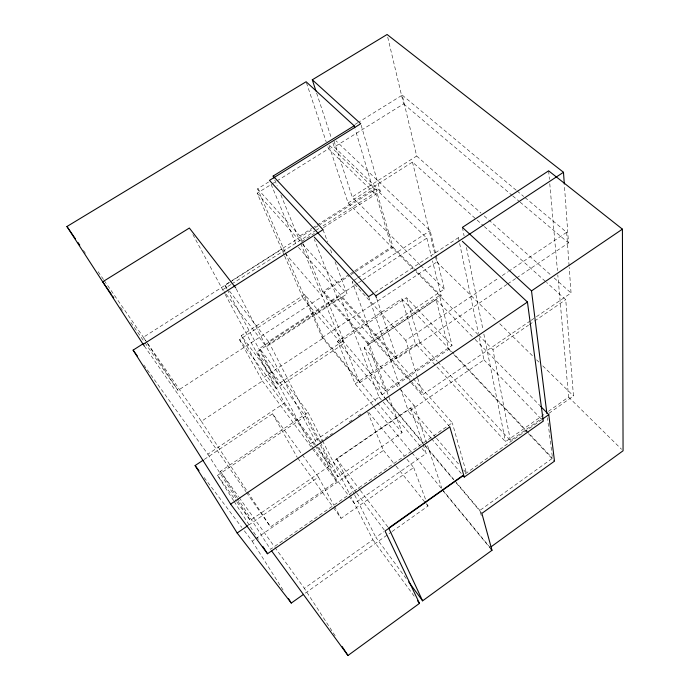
<?xml version="1.0" encoding="UTF-8"?>
<svg xmlns="http://www.w3.org/2000/svg" width="690" height="690" viewBox="0 0 690 690"><rect width="100%" height="100%" fill="white"/><g stroke="black" fill="none" stroke-linecap="round" stroke-linejoin="round"><path stroke-width="0.52" stroke-dasharray="3.45 2.59" d="M481.284 515.559L479.861 510.41L552.5 458.238L547.42 417.735M437.874 361.922L510.436 440.599L541.961 418.287M548.964 413.327L573.476 395.965L565.74 299.658L546.584 282.46M465.224 473.849L541.754 419.641M406.177 578.539L375.852 537.363L383.744 531.774M335.159 635.801L304.333 588.337L372.885 539.778L351.038 496.852M305.308 593.115L391.213 532.171M392.084 531.55L428.024 506.046L426.92 503.088M372.971 405.41L355.16 383.804L337.574 341.352L401.796 298.805L415.285 343.301L505.503 441.704L544.928 413.81M548.429 411.335L568.577 397.078L557.805 274.836M423.091 444.395L426.179 453.434L354.436 503.527L314.131 449.026M333.572 507.875L341.093 518.328L413.698 467.553L406.902 459.212M313.493 448.155L310.293 443.834L259.526 348.433L340.023 295.829L452.295 422.832L270.454 549.326L237.843 498.568M246.511 492.496L270.506 526.884L336.47 481.301L318.107 446.042M244.398 530.86L252.178 541.167L254.826 539.339M255.705 538.735L383.468 450.398L366.787 409.998M315.071 445.904L338.04 476.842L402.08 432.621L369.279 343.939L324.145 292.112L350.097 275.224M510.436 440.599L492.927 349.623L528.445 325.249M529.334 324.645L533.775 321.592M534.664 320.988L565.74 299.658M354.272 494.238L336.522 458.772L414.112 405.504L400.752 390.014M435.839 437.512L410.74 408.23L333.072 461.55L356.169 492.427M237.049 502.199L250.289 520.381L330.691 465.138L319.996 444.42M430.845 437.831L408.54 411.671L483.94 359.87L479.317 337.738M248.641 525.107L318.444 477.109L272.55 413.802L204.007 459.618M410.912 380.992L422.849 394.559L530.231 320.954M531.119 320.35L535.552 317.305M536.441 316.701L571.053 292.974L569.198 267.435M385.253 390.876L452.036 345.509L439.513 295.544L367.632 343.499L385.253 390.876L342.335 340.213L406.531 297.657L452.036 345.509M382.036 394.697L448.836 349.295L436.089 299.624L364.182 347.622L382.036 394.697L386.15 399.588M310.293 443.834L379.052 397.095L340.023 295.829M320.134 441.755L332.459 433.372M349.183 421.987L352.702 419.589M357.989 415.992L361.508 413.595M355.16 383.804L415.285 343.301M285.393 252.868L322.178 337.6L359.637 382.76L419.736 342.257L406.531 297.657M298.451 247.339L396.948 358.593L506.848 284.487M507.745 283.883L515.784 278.467M516.681 277.863L568.5 242.923L564.394 185.118M417.364 377.189L405.763 340.394L498.723 277.949M502.303 275.552L507.659 271.946M508.556 271.351L566.663 232.323L524.521 197.159M237.256 497.663L220.369 471.374L308.042 412.37L259.526 348.433M233.599 500.595L217.514 475.367L305.411 416.173L256.956 351.891L337.652 299.132L314.381 239.525M410.205 380.19L372.281 337.082L444.291 289.101L430.146 230.658L336.151 141.01M369.279 343.939L441.195 295.941L432.475 260.855M143.787 364.993L207.837 454.175L284.478 402.986L256.956 351.891M343.775 340.61L304.687 294.527L241.267 335.651L277.811 384.356L343.775 340.61L324.145 292.112M284.66 256.137L303.1 298.339L239.508 339.618L276.06 388.643L342.214 344.724L300.452 242.733M322.178 337.6L436.787 262.002L435.269 255.749M314.433 445.041L264.046 377.163L323.463 337.953L304.687 294.527M147.651 343.456L201.385 421.314L262.433 380.992L239.508 339.618M374.912 292.534L458.419 237.627L459.989 239.085M353.961 280.338L356.652 278.588M357.549 278.001L430.146 230.658M319.919 441.591L268.514 341.576L357.567 283.4M358.472 282.814L362.069 280.459M362.966 279.873L426.834 238.145L375.921 189.008L319.841 224.69M335.047 261.769L347.079 293.871L266.34 346.682L225.94 294.009M367.632 343.499L322.61 291.723L349.451 274.275M350.348 273.689L353.927 271.36M354.824 270.782L391.506 246.925L374.256 188.689L328.707 144.659L348.105 202.981L413.258 268.953M350.994 274.637L354.574 272.309M355.471 271.722L393.059 247.27L375.921 189.008M144.943 342.732L178.011 390.419L322.42 296.381L285.177 253.334M348.105 202.981L412.482 162.072L476.341 219.403M322.61 291.723L299.934 235.963L311.716 228.468M312.622 227.89L316.244 225.587M317.159 225.009L374.256 188.689M226.889 288.894L224.871 285.117L231.202 281.089M232.107 280.511L314.416 228.14M315.321 227.571L318.935 225.268M229.235 282.624L143.373 337.263L146.892 342.671M230.141 282.055L281.658 249.271L284.47 252.523M230.831 284.573L222.689 289.757L225.294 293.155M231.737 283.995L314.916 231.012M315.822 230.443L319.418 228.148M323.006 225.863L374.247 193.226L355.385 129.867M301.728 241.465L314.381 233.401M323.412 227.64L380.337 191.363L360.741 123.743M419.934 264.727L352.202 196.943L416.674 156.018L402.253 95.125L359.456 121.673M284.237 255.162L257.163 193.191L270.885 184.653M271.8 184.083L328.535 148.807L374.247 193.226M332.96 142.951L334.296 147.022L403.581 103.914L387.09 34.5M354.902 124.493L358.541 122.234M284.97 251.885L257.594 188.819L268.539 182.031M402.253 95.125L516.267 190.268M517.086 190.958L523.701 196.469M403.581 103.914L511.885 195.201M512.705 195.891L519.268 201.428M520.096 202.118L568.5 242.923M416.674 156.018L480.999 213.081M484.216 215.936L550.948 275.137M554.165 277.992L571.053 292.974M477.135 220.119L483.526 225.854M484.32 226.57L545.79 281.744M334.296 147.022L380.337 191.363M436.787 262.002L496.688 320.703M499.758 323.714L532.775 356.075M536.622 359.844L538.925 362.095M542.763 365.864L573.476 395.965M568.577 397.078L621.535 449.268M420.702 265.486L444.291 289.101M393.059 247.27L441.195 295.941M416.26 271.989L477.877 334.391M478.636 335.15L492.927 349.623M436.089 299.624L474.409 338.738M475.16 339.506L539.778 405.453M483.94 359.87L543.263 421.098M401.796 298.805L552.5 458.238M448.836 349.295L451.053 351.641M454.011 354.772L527.893 433.001M528.635 433.777L554.493 461.161M419.736 342.257L437.149 361.137M405.763 340.394L352.167 281.511L372.281 337.082M257.594 188.819L299.934 235.963M257.163 193.191L301.763 243.13M302.47 243.924L347.079 293.871M337.652 299.132L410.835 382.441M411.542 383.243L449.837 426.843M364.182 347.622L400.045 389.203M436.537 438.322L458.85 464.353M463.732 470.045L466.526 473.297L452.295 422.832M431.535 438.642L462.205 474.616M303.1 298.339L342.214 344.724M337.574 341.352L384.77 397.431M385.469 398.251L423.643 443.61M424.333 444.438L454.175 479.895M454.874 480.723L479.861 510.41M386.831 400.398L424.514 445.197M425.204 446.007L453.52 479.671M456.288 482.966L481.87 513.386M379.052 397.095L382.467 401.175M383.148 401.994L421.4 447.715M422.082 448.534L426.179 453.434M323.463 337.953L376.783 402.166M377.464 402.986L402.08 432.621M373.661 406.246L411.335 451.95M412.016 452.778L441.479 488.511M442.161 489.348L490.116 547.515M443.144 491.004L490.633 548.636M368.831 412.499L404.185 455.874M383.468 450.398L395.439 465.345M396.103 466.173L425.368 502.725M426.032 503.553L428.024 506.046M224.871 285.117L228.778 290.171M229.425 291.016L268.514 341.576M336.522 458.772L359.706 489.564M360.344 490.418L388.686 528.057M204.188 477.592L241.802 527.427M356.808 493.281L385.037 531.024M284.478 402.986L316.572 446.145M317.219 447.008L330.691 465.138M262.433 380.992L336.47 481.301M372.885 539.778L415.07 597.376M217.514 475.367L236.42 501.337M297.873 458.212L332.951 507.003M220.369 471.374L238.542 496.688M239.163 497.559L274.258 546.445M274.879 547.317L304.333 588.337M144.391 346.121L245.899 491.616M120.448 307.404L122.898 310.94M130.858 322.42L144.331 341.852M83.447 250.444L85.888 253.98M98.118 271.705L103.621 279.674M104.233 280.563L147.039 342.568M201.385 421.314L247.072 491.099M247.658 491.996L270.506 526.884M147.479 343.568L178.011 390.419M207.837 454.175L237.489 500.431M238.076 501.337L250.289 520.381M234.177 501.501L258.319 539.347M252.178 541.167L283.236 590.321M272.55 413.802L297.243 457.341M318.444 477.109L333.882 505.209M334.4 506.15L341.093 518.328M241.267 335.651L264.046 377.163M192.898 234.574L224.664 293.431M225.173 294.371L276.06 388.643M227.389 289.843L277.811 384.356M236.196 288.817L317.607 445.093M305.411 416.173L319.513 443.48M320.41 442.549L338.04 476.842M308.042 412.37L321.997 439.797M322.48 440.746L350.555 495.894M354.746 495.196L375.852 537.363M271.127 184.368L296.312 244.916M274.775 180.03L277.216 186.007M280.89 194.959L299.641 240.75M342.335 340.213L359.637 382.76M323.015 229.666L327.526 241.707M330.536 249.728L332.416 254.748M413.698 467.553L426.558 502.096M368.624 296.666L408.54 411.671M410.74 408.23L422.754 443.385M376.826 298.873L396.948 358.593M306.455 82.766L326.154 141.692M327.853 146.772L328.535 148.807M414.112 405.504L441.79 488.166M316.624 93.038L331.295 137.853M334.038 141.096L352.202 196.943M417.692 378.206L422.849 394.559M426.834 238.145L431.448 256.723M412.482 162.072L435.019 254.714M458.419 237.627L478.437 333.529M462.395 227.389L464.094 235.842M466.431 247.46L483 329.837M483.854 334.064L505.503 441.704M548.636 170.827L549.395 179.4M549.775 183.695L557.425 270.549M566.663 232.323L569.129 266.375"/><path stroke-width="1.03" d="M408.704 581.963L422.599 600.835L491.987 550.284L481.87 513.386L554.493 461.161L548.792 414.656L540.529 406.22M271.722 551.068L347.958 655.5L419.477 603.388L385.037 531.024L463.016 475.781M490.987 546.885L623.07 450.777L622.414 229.158L548.636 170.827L462.395 227.389L531.516 290.895L546.885 413.474M463.464 475.091L388.686 528.057L422.599 600.835M542.633 419.011L548.792 414.656M462.904 475.436L464.292 477.066L543.263 421.098L527.445 302.03L462.343 241.284M203.119 460.213L195.106 465.569L237.153 533.008L291.284 603.069L303.557 594.357M143.097 343.767L133.11 350.132L230.65 504.14L267.513 553.76L449.837 426.843L464.292 477.066M237.153 533.008L247.762 525.72M230.65 504.14L527.445 302.03M531.516 290.895L622.414 229.158M373.118 293.716L368.624 296.666L314.286 237.136M376.481 297.856L375.8 295.838L563.48 172.276L387.09 34.5L312.294 79.799L315.96 91.002M354.168 125.787L306.11 81.748L66.93 226.518L143.158 344.353L323.015 229.666L273.145 176.054L354.168 125.787L354.781 127.822M312.294 79.799L360.741 123.743L269.471 180.4L375.8 295.838M490.633 548.636L491.987 550.284M195.106 465.569L198.996 470.718M417.588 600.809L419.477 603.388M133.11 350.132L137.508 356.256M143.158 344.353L144.391 346.121M111.263 294.156L102.689 281.796L189.362 228.028L235.704 287.877M112.487 295.924L113.712 297.692M66.93 226.518L75.495 238.921M77.944 242.466L79.773 245.123M342.137 646.547L347.958 655.5M262.916 546.549L267.513 553.76M288.411 598.515L291.284 603.069M273.145 176.054L273.956 178.037M563.48 172.276L564.317 184.049"/></g></svg>
